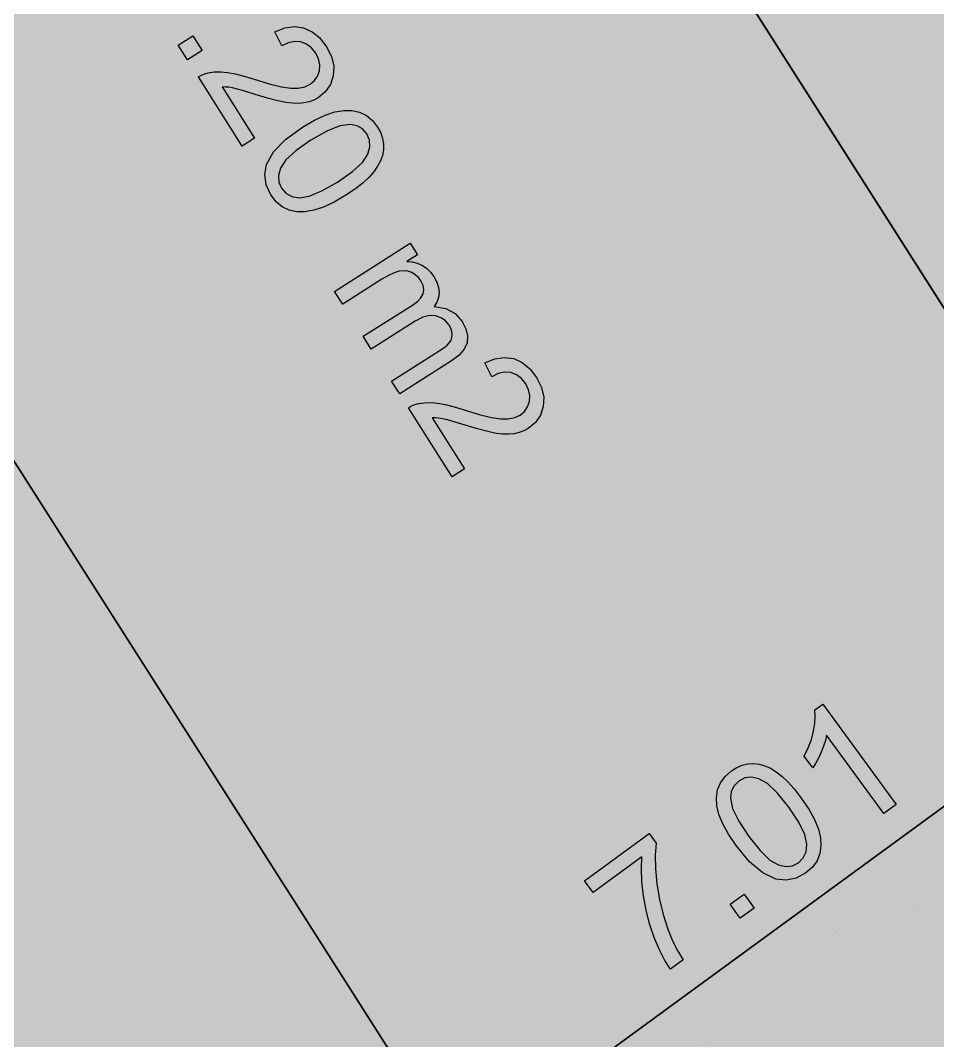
# Model space of a CAD drawing. Extents: x -5280327 to 29700, y -3925683 to 5564800.
# Drawn here: x 18371.3 to 18661.4, y 4180.4 to 4503.2 of the extents above; entities that cross this region are included whole.
import ezdxf

# ---------------------------------------------------------------- set-up
doc = ezdxf.new("R2010")
doc.units = 0
doc.linetypes.add('6', pattern=[2640.874023, 1320.437012, -1320.437012])
doc.layers.get('0').update_dxf_attribs({"linetype": 'CONTINUOUS'})
doc.layers.add('31_PREDIOS_TOTAL', color=7, linetype='CONTINUOUS')
doc.layers.add('LOTES', color=7, linetype='CONTINUOUS')

msp = doc.modelspace()

# ---------------------------------------------------------------- linework, layer by layer
at = {"color": 7, "linetype": '6', "const_width": 10343.08}
msp.add_lwpolyline([(0, 29405.62), (24528.32, 0)], dxfattribs=at)
msp.add_lwpolyline([(0, 29405.62), (24528.32, 0)], dxfattribs=at)
at = {"color": 7}
msp.add_polyline3d([(21615.4, 6411.82, 66284.73), (18066.53, 3818.29, 66284.73)], dxfattribs=at)
at = {"layer": '31_PREDIOS_TOTAL', "color": 7, "const_width": 0.00153}
for points in [[(18683.74, 4206.56), (18679.85, 4203.72), (18661.77, 4228.46), (18661.77, 4228.46), (18661.39, 4226.82), (18660.82, 4225.03), (18660.05, 4223.1), (18660.05, 4223.1), (18659.18, 4221.21), (18658.31, 4219.55), (18657.43, 4218.11), (18654.69, 4221.86), (18654.69, 4221.86), (18655.97, 4224.48), (18656.96, 4227.1), (18657.67, 4229.73), (18657.67, 4229.73), (18658.08, 4232.24), (18658.21, 4234.49), (18658.03, 4236.48), (18660.53, 4238.31), (18683.74, 4206.56)], [(18633.15, 4193.51), (18633.15, 4193.51), (18630.72, 4197.1), (18628.91, 4200.39), (18627.7, 4203.38), (18627.7, 4203.38), (18627.06, 4206.14), (18626.92, 4208.74), (18627.28, 4211.16), (18627.28, 4211.16), (18628.17, 4213.4), (18629.63, 4215.41), (18631.65, 4217.21), (18631.65, 4217.21), (18633.36, 4218.28), (18635.1, 4219.03), (18636.86, 4219.44), (18636.86, 4219.44), (18638.64, 4219.54), (18640.42, 4219.33), (18642.19, 4218.81), (18642.19, 4218.81), (18643.98, 4217.99), (18645.78, 4216.9), (18647.59, 4215.54), (18647.59, 4215.54), (18649.5, 4213.76), (18651.55, 4211.45), (18653.77, 4208.58), (18653.77, 4208.58), (18656.18, 4205.02), (18657.98, 4201.75), (18659.19, 4198.76), (18659.19, 4198.76), (18659.84, 4196.01), (18659.99, 4193.42), (18659.63, 4190.98), (18659.63, 4190.98), (18658.74, 4188.74), (18657.28, 4186.72), (18655.25, 4184.92), (18655.25, 4184.92), (18652.15, 4183.21), (18648.96, 4182.55), (18645.67, 4182.94), (18645.67, 4182.94), (18641.61, 4184.86), (18637.43, 4188.38), (18633.15, 4193.51)], [(18637.14, 4196.43), (18640.71, 4191.97), (18643.84, 4188.96), (18646.53, 4187.4), (18646.53, 4187.4), (18648.89, 4186.92), (18651.02, 4187.16), (18652.92, 4188.11), (18652.92, 4188.11), (18654.39, 4189.63), (18655.26, 4191.59), (18655.52, 4193.98), (18655.52, 4193.98), (18654.85, 4197.02), (18652.94, 4200.92), (18649.78, 4205.67), (18649.78, 4205.67), (18646.2, 4210.14), (18643.06, 4213.16), (18640.37, 4214.71), (18640.37, 4214.71), (18638.02, 4215.18), (18635.88, 4214.93), (18633.96, 4213.96), (18633.96, 4213.96), (18632.48, 4212.49), (18631.6, 4210.7), (18631.34, 4208.57), (18631.34, 4208.57), (18632.03, 4205.29), (18633.96, 4201.24), (18637.14, 4196.43)], [(18587.88, 4178.67), (18585.15, 4182.4), (18605.62, 4197.36), (18607.83, 4194.34), (18607.83, 4194.34), (18607.56, 4190.49), (18607.64, 4186.19), (18608.09, 4181.42), (18608.09, 4181.42), (18608.88, 4176.5)], [(18603.84, 4177.64), (18603.35, 4182.04), (18603.2, 4186.16), (18603.37, 4189.98), (18587.88, 4178.67)]]:
    msp.add_lwpolyline(points, dxfattribs=at)
at = {"layer": '31_PREDIOS_TOTAL', "color": 7}
for points in [[(18445.35, 4465.94, 33030.86), (18441.45, 4463.46, 33030.86), (18427.57, 4485.32, 33030.86), (18427.57, 4485.32, 33030.86), (18428.56, 4485.9, 33030.86), (18429.6, 4486.34, 33030.86), (18430.69, 4486.63, 33030.86), (18430.69, 4486.63, 33030.86), (18432.6, 4486.91, 33030.86), (18434.63, 4486.95, 33030.86), (18436.79, 4486.75, 33030.86), (18436.79, 4486.75, 33030.86), (18439.2, 4486.31, 33030.86), (18441.99, 4485.6, 33030.86), (18445.17, 4484.62, 33030.86), (18445.17, 4484.62, 33030.86), (18449.94, 4483.16, 33030.86), (18453.82, 4482.21, 33030.86), (18456.79, 4481.78, 33030.86), (18456.79, 4481.78, 33030.86), (18459.15, 4481.8, 33030.86), (18461.18, 4482.2, 33030.86), (18462.88, 4482.98, 33030.86), (18462.88, 4482.98, 33030.86), (18464.28, 4484.14, 33030.86), (18465.28, 4485.58, 33030.86), (18465.86, 4487.29, 33030.86), (18465.86, 4487.29, 33030.86), (18465.97, 4489.15, 33030.86), (18465.57, 4491, 33030.86), (18464.66, 4492.85, 33030.86), (18464.66, 4492.85, 33030.86), (18463.3, 4494.55, 33030.86), (18461.73, 4495.74, 33030.86), (18459.92, 4496.42, 33030.86), (18459.92, 4496.42, 33030.86), (18457.98, 4496.56, 33030.86), (18455.97, 4496.12, 33030.86), (18453.92, 4495.11, 33030.86), (18451.7, 4499.56, 33030.86), (18451.7, 4499.56, 33030.86), (18454.91, 4500.83, 33030.86), (18457.97, 4501.26, 33030.86), (18460.86, 4500.85, 33030.86), (18460.86, 4500.85, 33030.86), (18463.54, 4499.63, 33030.86), (18465.94, 4497.65, 33030.86), (18468.08, 4494.89, 33030.86), (18468.08, 4494.89, 33030.86), (18469.66, 4491.75, 33030.86), (18470.37, 4488.68, 33030.86), (18470.22, 4485.68, 33030.86), (18470.22, 4485.68, 33030.86), (18469.3, 4482.93, 33030.86), (18467.7, 4480.62, 33030.86), (18465.44, 4478.75, 33030.86), (18465.44, 4478.75, 33030.86), (18464.07, 4478.01, 33030.86), (18462.59, 4477.45, 33030.86), (18461.02, 4477.09, 33030.86), (18461.02, 4477.09, 33030.86), (18459.3, 4476.92, 33030.86), (18457.39, 4476.97, 33030.86), (18455.27, 4477.22, 33030.86), (18455.27, 4477.22, 33030.86), (18452.71, 4477.75, 33030.86), (18449.45, 4478.6, 33030.86), (18445.48, 4479.79, 33030.86), (18445.48, 4479.79, 33030.86), (18442.29, 4480.77, 33030.86), (18439.91, 4481.46, 33030.86), (18438.34, 4481.84, 33030.86), (18438.34, 4481.84, 33030.86), (18437.2, 4482.03, 33030.86), (18436.1, 4482.13, 33030.86), (18435.05, 4482.16, 33030.86), (18445.35, 4465.94, 33030.86)], [(18421.2, 4495.36, 33030.86), (18425.83, 4498.29, 33030.86), (18428.76, 4493.67, 33030.86), (18424.14, 4490.73, 33030.86), (18421.2, 4495.36, 33030.86)], [(18460.52, 4469.46, 33030.86), (18460.52, 4469.46, 33030.86), (18464.26, 4471.65, 33030.86), (18467.66, 4473.24, 33030.86), (18470.72, 4474.24, 33030.86), (18470.72, 4474.24, 33030.86), (18473.52, 4474.71, 33030.86), (18476.11, 4474.68, 33030.86), (18478.51, 4474.16, 33030.86), (18478.51, 4474.16, 33030.86), (18480.69, 4473.12, 33030.86), (18482.6, 4471.53, 33030.86), (18484.25, 4469.4, 33030.86), (18484.25, 4469.4, 33030.86), (18485.22, 4467.62, 33030.86), (18485.85, 4465.84, 33030.86), (18486.15, 4464.05, 33030.86), (18486.15, 4464.05, 33030.86), (18486.13, 4462.27, 33030.86), (18485.8, 4460.51, 33030.86), (18485.16, 4458.78, 33030.86), (18485.16, 4458.78, 33030.86), (18484.23, 4457.05, 33030.86), (18483.03, 4455.33, 33030.86), (18481.55, 4453.6, 33030.86), (18481.55, 4453.6, 33030.86), (18479.65, 4451.82, 33030.86), (18477.21, 4449.92, 33030.86), (18474.2, 4447.9, 33030.86), (18474.2, 4447.9, 33030.86), (18470.49, 4445.73, 33030.86), (18467.11, 4444.14, 33030.86), (18464.05, 4443.13, 33030.86), (18464.05, 4443.13, 33030.86), (18461.26, 4442.66, 33030.86), (18458.66, 4442.68, 33030.86), (18456.26, 4443.2, 33030.86), (18456.26, 4443.2, 33030.86), (18454.08, 4444.23, 33030.86), (18452.15, 4445.82, 33030.86), (18450.49, 4447.97, 33030.86), (18450.49, 4447.97, 33030.86), (18448.99, 4451.17, 33030.86), (18448.54, 4454.4, 33030.86), (18449.15, 4457.66, 33030.86), (18449.15, 4457.66, 33030.86), (18451.32, 4461.59, 33030.86), (18455.11, 4465.52, 33030.86), (18460.52, 4469.46, 33030.86)], [(18463.17, 4465.29, 33030.86), (18458.48, 4462.01, 33030.86), (18455.27, 4459.09, 33030.86), (18453.54, 4456.5, 33030.86), (18453.54, 4456.5, 33030.86), (18452.91, 4454.18, 33030.86), (18453.01, 4452.04, 33030.86), (18453.83, 4450.09, 33030.86), (18453.83, 4450.09, 33030.86), (18455.25, 4448.51, 33030.86), (18457.15, 4447.52, 33030.86), (18459.52, 4447.1, 33030.86), (18459.52, 4447.1, 33030.86), (18462.6, 4447.57, 33030.86), (18466.61, 4449.23, 33030.86), (18471.56, 4452.07, 33030.86), (18471.56, 4452.07, 33030.86), (18476.26, 4455.35, 33030.86), (18479.47, 4458.28, 33030.86), (18481.19, 4460.86, 33030.86), (18481.19, 4460.86, 33030.86), (18481.81, 4463.18, 33030.86), (18481.7, 4465.33, 33030.86), (18480.87, 4467.31, 33030.86), (18480.87, 4467.31, 33030.86), (18479.5, 4468.89, 33030.86), (18477.76, 4469.87, 33030.86), (18475.66, 4470.28, 33030.86), (18475.66, 4470.28, 33030.86), (18472.34, 4469.8, 33030.86), (18468.17, 4468.14, 33030.86), (18463.17, 4465.29, 33030.86)], [(18470.64, 4417.47, 33030.86), (18494.59, 4432.68, 33030.86), (18496.9, 4429.04, 33030.86), (18493.54, 4426.91, 33030.86), (18493.54, 4426.91, 33030.86), (18495.16, 4426.77, 33030.86), (18496.74, 4426.37, 33030.86), (18498.27, 4425.71, 33030.86), (18498.27, 4425.71, 33030.86), (18499.7, 4424.78, 33030.86), (18500.96, 4423.59, 33030.86), (18502.05, 4422.13, 33030.86), (18502.05, 4422.13, 33030.86), (18502.99, 4420.38, 33030.86), (18503.54, 4418.69, 33030.86), (18503.71, 4417.06, 33030.86), (18503.71, 4417.06, 33030.86), (18503.53, 4415.51, 33030.86), (18503.01, 4414.05, 33030.86), (18502.15, 4412.7, 33030.86), (18502.15, 4412.7, 33030.86), (18505.8, 4412.09, 33030.86), (18508.77, 4410.51, 33030.86), (18511.04, 4407.96, 33030.86), (18511.04, 4407.96, 33030.86), (18512.21, 4405.63, 33030.86), (18512.72, 4403.38, 33030.86), (18512.55, 4401.23, 33030.86), (18512.55, 4401.23, 33030.86), (18511.67, 4399.18, 33030.86), (18510.05, 4397.25, 33030.86), (18507.68, 4395.45, 33030.86), (18491.24, 4385.01, 33030.86), (18488.68, 4389.05, 33030.86), (18503.77, 4398.63, 33030.86), (18503.77, 4398.63, 33030.86), (18505.21, 4399.61, 33030.86), (18506.3, 4400.48, 33030.86), (18507.03, 4401.25, 33030.86), (18507.03, 4401.25, 33030.86), (18507.48, 4402.01, 33030.86), (18507.75, 4402.85, 33030.86), (18507.84, 4403.78, 33030.86), (18507.84, 4403.78, 33030.86), (18507.74, 4404.74, 33030.86), (18507.44, 4405.69, 33030.86), (18506.95, 4406.63, 33030.86), (18506.95, 4406.63, 33030.86), (18505.75, 4408.1, 33030.86), (18504.31, 4409.14, 33030.86), (18502.61, 4409.76, 33030.86), (18502.61, 4409.76, 33030.86), (18500.67, 4409.83, 33030.86), (18498.53, 4409.25, 33030.86), (18496.17, 4408.01, 33030.86), (18482.25, 4399.18, 33030.86), (18479.67, 4403.24, 33030.86), (18495.24, 4413.12, 33030.86), (18495.24, 4413.12, 33030.86), (18496.82, 4414.28, 33030.86), (18497.96, 4415.47, 33030.86), (18498.67, 4416.69, 33030.86), (18498.67, 4416.69, 33030.86), (18498.91, 4417.97, 33030.86), (18498.67, 4419.33, 33030.86), (18497.96, 4420.79, 33030.86), (18497.96, 4420.79, 33030.86), (18497.15, 4421.84, 33030.86), (18496.18, 4422.71, 33030.86), (18495.04, 4423.39, 33030.86), (18495.04, 4423.39, 33030.86), (18493.79, 4423.83, 33030.86), (18492.47, 4423.98, 33030.86), (18491.07, 4423.82, 33030.86), (18491.07, 4423.82, 33030.86), (18489.51, 4423.34, 33030.86), (18487.7, 4422.5, 33030.86), (18485.64, 4421.3, 33030.86), (18473.22, 4413.41, 33030.86), (18470.64, 4417.47, 33030.86)], [(18511.79, 4361.26, 33030.86), (18507.89, 4358.78, 33030.86), (18494.02, 4380.64, 33030.86), (18494.02, 4380.64, 33030.86), (18495, 4381.22, 33030.86), (18496.04, 4381.66, 33030.86), (18497.14, 4381.95, 33030.86), (18497.14, 4381.95, 33030.86), (18499.04, 4382.23, 33030.86), (18501.08, 4382.27, 33030.86), (18503.23, 4382.07, 33030.86), (18503.23, 4382.07, 33030.86), (18505.65, 4381.63, 33030.86), (18508.44, 4380.92, 33030.86), (18511.61, 4379.94, 33030.86), (18511.61, 4379.94, 33030.86), (18516.39, 4378.48, 33030.86), (18520.27, 4377.53, 33030.86), (18523.24, 4377.1, 33030.86), (18523.24, 4377.1, 33030.86), (18525.6, 4377.12, 33030.86), (18527.63, 4377.52, 33030.86), (18529.33, 4378.3, 33030.86), (18529.33, 4378.3, 33030.86), (18530.73, 4379.46, 33030.86), (18531.72, 4380.9, 33030.86), (18532.3, 4382.61, 33030.86), (18532.3, 4382.61, 33030.86), (18532.42, 4384.47, 33030.86), (18532.02, 4386.32, 33030.86), (18531.1, 4388.17, 33030.86), (18531.1, 4388.17, 33030.86), (18529.75, 4389.87, 33030.86), (18528.17, 4391.06, 33030.86), (18526.37, 4391.74, 33030.86), (18526.37, 4391.74, 33030.86), (18524.42, 4391.88, 33030.86), (18522.42, 4391.44, 33030.86), (18520.36, 4390.43, 33030.86), (18518.14, 4394.88, 33030.86), (18518.14, 4394.88, 33030.86), (18521.36, 4396.15, 33030.86), (18524.41, 4396.58, 33030.86), (18527.31, 4396.17, 33030.86), (18527.31, 4396.17, 33030.86), (18529.99, 4394.95, 33030.86), (18532.39, 4392.97, 33030.86), (18534.52, 4390.21, 33030.86), (18534.52, 4390.21, 33030.86), (18536.1, 4387.07, 33030.86), (18536.82, 4384, 33030.86), (18536.67, 4381, 33030.86), (18536.67, 4381, 33030.86), (18535.74, 4378.25, 33030.86), (18534.15, 4375.94, 33030.86), (18531.89, 4374.07, 33030.86), (18531.89, 4374.07, 33030.86), (18530.51, 4373.33, 33030.86), (18529.04, 4372.77, 33030.86), (18527.47, 4372.41, 33030.86), (18527.47, 4372.41, 33030.86), (18525.75, 4372.24, 33030.86), (18523.83, 4372.29, 33030.86), (18521.72, 4372.54, 33030.86), (18521.72, 4372.54, 33030.86), (18519.16, 4373.07, 33030.86), (18515.89, 4373.92, 33030.86), (18511.93, 4375.11, 33030.86), (18511.93, 4375.11, 33030.86), (18508.74, 4376.09, 33030.86), (18506.36, 4376.78, 33030.86), (18504.79, 4377.16, 33030.86), (18504.79, 4377.16, 33030.86), (18503.64, 4377.35, 33030.86), (18502.55, 4377.45, 33030.86), (18501.5, 4377.48, 33030.86), (18511.79, 4361.26, 33030.86)], [(18648.26, 4255.11, 33030.86), (18644.37, 4252.27, 33030.86), (18626.29, 4277.01, 33030.86), (18626.29, 4277.01, 33030.86), (18625.91, 4275.37, 33030.86), (18625.34, 4273.58, 33030.86), (18624.57, 4271.65, 33030.86), (18624.57, 4271.65, 33030.86), (18623.7, 4269.76, 33030.86), (18622.83, 4268.1, 33030.86), (18621.95, 4266.66, 33030.86), (18619.2, 4270.41, 33030.86), (18619.2, 4270.41, 33030.86), (18620.49, 4273.03, 33030.86), (18621.48, 4275.65, 33030.86), (18622.19, 4278.28, 33030.86), (18622.19, 4278.28, 33030.86), (18622.6, 4280.79, 33030.86), (18622.72, 4283.04, 33030.86), (18622.55, 4285.03, 33030.86), (18625.05, 4286.86, 33030.86), (18648.26, 4255.11, 33030.86)], [(18597.67, 4242.06, 33030.86), (18597.67, 4242.06, 33030.86), (18595.24, 4245.65, 33030.86), (18593.43, 4248.94, 33030.86), (18592.22, 4251.94, 33030.86), (18592.22, 4251.94, 33030.86), (18591.58, 4254.69, 33030.86), (18591.44, 4257.29, 33030.86), (18591.8, 4259.72, 33030.86), (18591.8, 4259.72, 33030.86), (18592.69, 4261.95, 33030.86), (18594.15, 4263.96, 33030.86), (18596.17, 4265.76, 33030.86), (18596.17, 4265.76, 33030.86), (18597.88, 4266.83, 33030.86), (18599.62, 4267.58, 33030.86), (18601.38, 4267.99, 33030.86), (18601.38, 4267.99, 33030.86), (18603.16, 4268.09, 33030.86), (18604.94, 4267.88, 33030.86), (18606.71, 4267.36, 33030.86), (18606.71, 4267.36, 33030.86), (18608.5, 4266.54, 33030.86), (18610.3, 4265.45, 33030.86), (18612.11, 4264.09, 33030.86), (18612.11, 4264.09, 33030.86), (18614.02, 4262.31, 33030.86), (18616.07, 4260, 33030.86), (18618.29, 4257.13, 33030.86), (18618.29, 4257.13, 33030.86), (18620.7, 4253.57, 33030.86), (18622.5, 4250.3, 33030.86), (18623.71, 4247.32, 33030.86), (18623.71, 4247.32, 33030.86), (18624.36, 4244.56, 33030.86), (18624.51, 4241.97, 33030.86), (18624.15, 4239.53, 33030.86), (18624.15, 4239.53, 33030.86), (18623.26, 4237.29, 33030.86), (18621.8, 4235.27, 33030.86), (18619.77, 4233.47, 33030.86), (18619.77, 4233.47, 33030.86), (18616.67, 4231.76, 33030.86), (18613.48, 4231.1, 33030.86), (18610.19, 4231.49, 33030.86), (18610.19, 4231.49, 33030.86), (18606.13, 4233.41, 33030.86), (18601.95, 4236.93, 33030.86), (18597.67, 4242.06, 33030.86)], [(18601.66, 4244.98, 33030.86), (18605.23, 4240.52, 33030.86), (18608.36, 4237.51, 33030.86), (18611.05, 4235.95, 33030.86), (18611.05, 4235.95, 33030.86), (18613.41, 4235.47, 33030.86), (18615.54, 4235.71, 33030.86), (18617.43, 4236.66, 33030.86), (18617.43, 4236.66, 33030.86), (18618.91, 4238.18, 33030.86), (18619.78, 4240.14, 33030.86), (18620.04, 4242.53, 33030.86), (18620.04, 4242.53, 33030.86), (18619.37, 4245.57, 33030.86), (18617.46, 4249.47, 33030.86), (18614.3, 4254.22, 33030.86), (18614.3, 4254.22, 33030.86), (18610.72, 4258.69, 33030.86), (18607.58, 4261.71, 33030.86), (18604.89, 4263.26, 33030.86), (18604.89, 4263.26, 33030.86), (18602.53, 4263.73, 33030.86), (18600.4, 4263.48, 33030.86), (18598.48, 4262.51, 33030.86), (18598.48, 4262.51, 33030.86), (18597, 4261.04, 33030.86), (18596.12, 4259.25, 33030.86), (18595.86, 4257.12, 33030.86), (18595.86, 4257.12, 33030.86), (18596.55, 4253.84, 33030.86), (18598.48, 4249.79, 33030.86), (18601.66, 4244.98, 33030.86)], [(18552.4, 4227.22, 33030.86), (18549.67, 4230.95, 33030.86), (18570.14, 4245.91, 33030.86), (18572.35, 4242.89, 33030.86), (18572.35, 4242.89, 33030.86), (18572.08, 4239.04, 33030.86), (18572.16, 4234.74, 33030.86), (18572.6, 4229.97, 33030.86), (18572.6, 4229.97, 33030.86), (18573.4, 4225.05, 33030.86), (18574.54, 4220.28, 33030.86), (18576.03, 4215.66, 33030.86), (18576.03, 4215.66, 33030.86), (18577.34, 4212.43, 33030.86), (18578.96, 4209.17, 33030.86), (18580.89, 4205.88, 33030.86), (18576.9, 4202.97, 33030.86), (18576.9, 4202.97, 33030.86), (18575.15, 4205.77, 33030.86), (18573.44, 4209.13, 33030.86), (18571.78, 4213.05, 33030.86), (18571.78, 4213.05, 33030.86), (18570.31, 4217.32, 33030.86), (18569.16, 4221.7, 33030.86), (18568.35, 4226.19, 33030.86), (18568.35, 4226.19, 33030.86), (18567.87, 4230.59, 33030.86), (18567.72, 4234.71, 33030.86), (18567.89, 4238.53, 33030.86), (18552.4, 4227.22, 33030.86)], [(18598.97, 4219.09, 33030.86), (18595.74, 4223.51, 33030.86), (18600.16, 4226.75, 33030.86), (18603.39, 4222.32, 33030.86), (18598.97, 4219.09, 33030.86)]]:
    msp.add_polyline3d(points, dxfattribs=at)
at = {"layer": 'LOTES', "color": 7}
msp.add_lwpolyline([(18731.94, 4304.58), (18510.14, 4142.48), (18929.05, 3484.6), (19143.81, 3657.75), (18731.94, 4304.58)], dxfattribs=at)
for points in [[(18519.12, 5149.24, 33030.86), (18298.17, 4985.8, 33030.86), (18731.94, 4304.58, 33030.86), (18953.75, 4466.67, 33030.86), (18519.12, 5149.24, 33030.86)], [(18298.17, 4985.8, 33030.86), (18077.22, 4822.36, 33030.86), (18510.14, 4142.48, 33030.86), (18731.94, 4304.58, 33030.86), (18298.17, 4985.8, 33030.86)], [(18298.17, 4985.8, 66061.73), (19143.81, 3657.75, 66061.73)], [(18077.22, 4822.36, 33030.86), (17856.27, 4658.92, 33030.86), (18288.33, 3980.39, 33030.86), (18510.14, 4142.48, 33030.86), (18077.22, 4822.36, 33030.86)], [(18077.22, 4822.36, 66061.73), (18929.05, 3484.6, 66061.73)], [(19143.81, 3657.75, 33030.86), (18731.94, 4304.58, 33030.86), (18510.14, 4142.48, 33030.86), (18929.05, 3484.6, 33030.86)]]:
    msp.add_polyline3d(points, dxfattribs=at)

doc.saveas('drawing.dxf')
